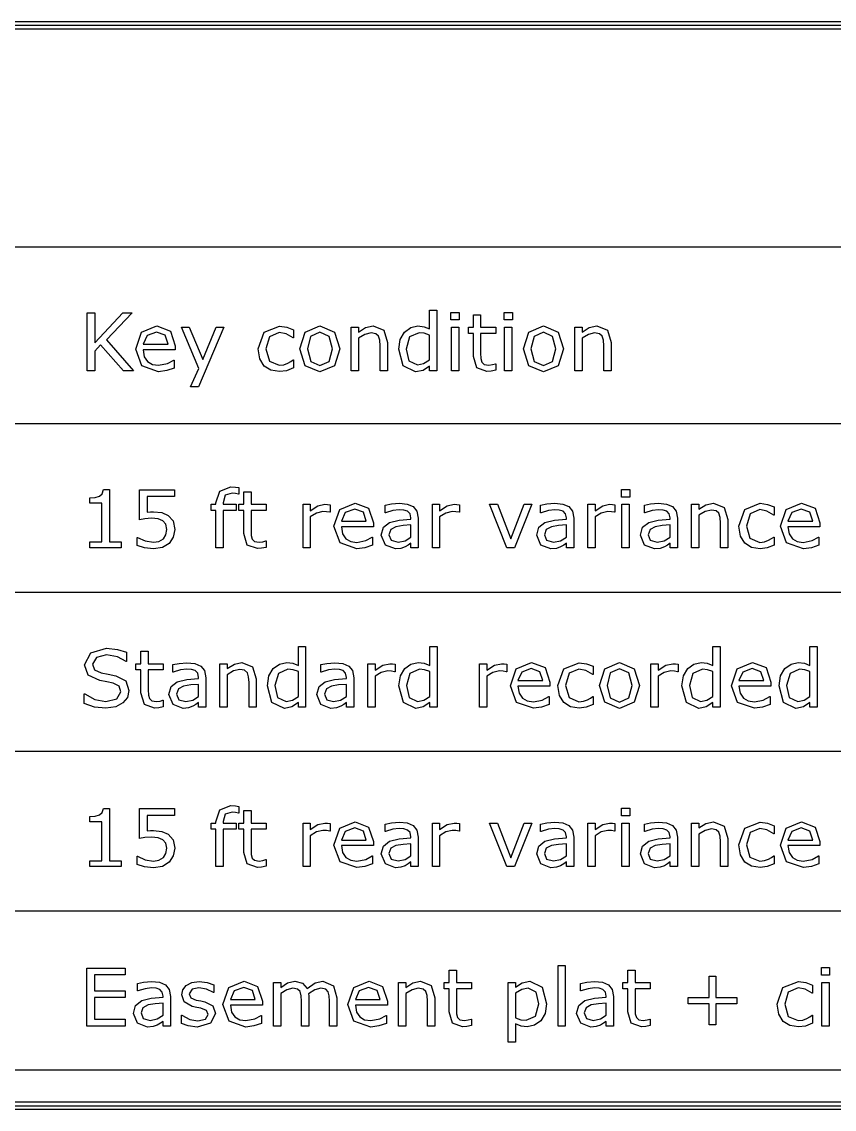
# Model space of a CAD drawing. Extents: x -17 to 192, y 167 to 459.
# Drawn here: x 134.72 to 159, y 201.51 to 234 of the extents above; entities that cross this region are included whole.
import ezdxf

# ---------------------------------------------------------------- set-up
doc = ezdxf.new("R2010")
doc.units = 0

msp = doc.modelspace()

# ---------------------------------------------------------------- linework, layer by layer
at = {"layer": 'Layer 1', "color": 7}
for points in [[(4.762494, 233.997888), (4.762494, 233.786016), (175.153946, 233.786016), (175.153946, 233.997888), (4.762494, 233.997888)], [(4.762494, 233.891952), (175.153946, 233.891952)], [(4.762494, 227.277377), (175.153946, 227.277377), (175.153946, 221.985717), (4.762494, 221.985717), (4.762494, 227.277377)], [(138.056547, 223.573215), (137.757729, 223.573215), (137.072888, 224.344096), (136.900806, 224.160388), (136.900806, 223.573215), (136.670587, 223.573215), (136.670587, 225.304503), (136.900806, 225.304503), (136.900806, 224.401071), (137.741452, 225.304503), (138.020502, 225.304503), (137.247296, 224.490601), (138.056547, 223.573215)], [(147.126912, 223.573215), (146.908322, 223.573215), (146.908322, 223.709253), (146.711824, 223.582518), (146.489743, 223.537171), (146.119999, 223.71623), (145.983961, 224.212709), (146.03047, 224.506878), (146.158369, 224.726633), (146.342077, 224.861507), (146.56067, 224.908015), (146.742052, 224.885922), (146.908322, 224.819647), (146.908322, 225.382402), (147.126912, 225.382402), (147.126912, 223.573215)], [(147.791987, 225.0894), (147.54549, 225.0894), (147.54549, 225.316129), (147.791987, 225.316129), (147.791987, 225.0894)], [(148.884942, 223.58483), (148.750068, 223.558086), (148.621007, 223.547635), (148.3187, 223.654606), (148.215216, 223.997606), (148.215216, 224.688263), (148.067552, 224.688263), (148.067552, 224.871971), (148.215216, 224.871971), (148.215216, 225.245205), (148.433809, 225.245205), (148.433809, 224.871971), (148.884942, 224.871971), (148.884942, 224.688263), (148.433809, 224.688263), (148.433809, 224.096438), (148.438466, 223.935982), (148.471023, 223.829014), (148.540786, 223.760413), (148.677988, 223.739484), (148.789607, 223.754592), (148.873324, 223.781333), (148.884939, 223.781333), (148.884942, 223.58483)], [(149.38375, 225.089387), (149.137254, 225.089387), (149.137254, 225.316116), (149.38375, 225.316116), (149.38375, 225.089387)], [(139.302981, 224.19992), (138.346064, 224.19992), (138.382108, 223.990632), (138.48094, 223.845291), (138.623955, 223.761574), (138.807663, 223.733671), (139.073926, 223.785993), (139.265776, 223.890638), (139.277391, 223.890638), (139.277391, 223.65228), (139.051823, 223.574377), (138.809978, 223.542984), (138.305358, 223.717392), (138.123976, 224.215035), (138.297219, 224.720817), (138.755331, 224.908015), (139.159956, 224.754536), (139.302971, 224.318516), (139.302981, 224.19992)], [(140.757542, 224.871971), (139.999451, 223.094174), (139.765745, 223.094174), (140.00759, 223.636001), (139.490179, 224.871971), (139.727375, 224.871971), (140.126186, 223.909241), (140.528487, 224.871971), (140.757542, 224.871971)], [(142.841133, 223.654606), (142.633007, 223.573215), (142.424881, 223.544148), (142.166756, 223.584843), (141.965607, 223.710415), (141.83422, 223.922031), (141.787712, 224.220848), (141.96212, 224.720817), (142.424881, 224.902202), (142.643471, 224.870809), (142.841133, 224.79407), (142.841133, 224.551061), (142.829518, 224.551061), (142.622553, 224.670822), (142.415589, 224.712679), (142.121423, 224.587105), (142.014452, 224.220848), (142.119097, 223.859242), (142.415589, 223.733671), (142.550465, 223.751107), (142.673713, 223.796454), (142.763243, 223.847614), (142.829518, 223.895287), (142.841133, 223.895287), (142.841133, 223.654606)], [(144.228257, 224.222012), (144.065475, 223.720881), (143.629456, 223.537171), (143.19111, 223.720881), (143.029493, 224.222012), (143.19111, 224.723143), (143.629456, 224.908015), (144.065475, 224.723143), (144.228257, 224.222012), (144.228257, 224.222012)], [(145.652587, 223.573215), (145.433996, 223.573215), (145.433996, 224.312703), (145.423519, 224.480134), (145.385152, 224.603382), (145.301435, 224.675473), (145.159584, 224.699894), (144.972386, 224.655711), (144.785189, 224.542928), (144.785189, 223.573215), (144.566598, 223.573215), (144.566598, 224.871971), (144.785189, 224.871971), (144.785189, 224.727794), (144.996802, 224.860345), (145.221208, 224.908015), (145.542118, 224.78128), (145.652576, 224.416187), (145.652587, 223.573215)], [(147.778035, 223.573215), (147.559445, 223.573215), (147.559445, 224.871971), (147.778035, 224.871971), (147.778035, 223.573215)], [(149.369796, 223.573215), (149.151205, 223.573215), (149.151205, 224.871971), (149.369796, 224.871971), (149.369796, 223.573215)], [(150.909235, 224.222012), (150.746455, 223.720881), (150.310436, 223.537171), (149.87209, 223.720881), (149.710473, 224.222012), (149.87209, 224.723143), (150.310436, 224.908015), (150.746455, 224.723143), (150.909235, 224.222012), (150.909235, 224.222012)], [(152.333564, 223.573215), (152.114974, 223.573215), (152.114974, 224.312703), (152.104523, 224.480134), (152.066153, 224.603382), (151.982439, 224.675473), (151.840585, 224.699894), (151.653388, 224.655711), (151.46619, 224.542928), (151.46619, 223.573215), (151.247599, 223.573215), (151.247599, 224.871971), (151.46619, 224.871971), (151.46619, 224.727794), (151.677806, 224.860345), (151.902209, 224.908015), (152.223119, 224.78128), (152.333578, 224.416187), (152.333564, 223.573215)], [(139.090204, 224.36735), (139.003, 224.633613), (138.743714, 224.727794), (138.463499, 224.624313), (138.346064, 224.36735), (139.090204, 224.36735)], [(144.00269, 224.222012), (143.903857, 224.596408), (143.629456, 224.719656), (143.352728, 224.596408), (143.25506, 224.222012), (143.353893, 223.851104), (143.629456, 223.72553), (143.902696, 223.849942), (144.00269, 224.222012), (144.00269, 224.222012)], [(146.908322, 223.892964), (146.908322, 224.638265), (146.750191, 224.692912), (146.597876, 224.708019), (146.311848, 224.58012), (146.209529, 224.217353), (146.288594, 223.86505), (146.542065, 223.745289), (146.730427, 223.785985), (146.908322, 223.892956), (146.908322, 223.892964)], [(150.683667, 224.222012), (150.584837, 224.596408), (150.310436, 224.719656), (150.033708, 224.596408), (149.93604, 224.222012), (150.034873, 223.851104), (150.310436, 223.72553), (150.583673, 223.849942), (150.683667, 224.222012), (150.683667, 224.222012)], [(137.692618, 218.281555), (136.755465, 218.281555), (136.755465, 218.458289), (137.115909, 218.458289), (137.115909, 219.618681), (136.755465, 219.618681), (136.755465, 219.776811), (136.912434, 219.788427), (137.039169, 219.824471), (137.122886, 219.897723), (137.15893, 220.018646), (137.339151, 220.018646), (137.339151, 218.458278), (137.692618, 218.458278), (137.692618, 218.281555)], [(139.291355, 218.83152), (139.24717, 218.600139), (139.126248, 218.414106), (138.92626, 218.288532), (138.658835, 218.245511), (138.385598, 218.275742), (138.163518, 218.346666), (138.163518, 218.592001), (138.179789, 218.592001), (138.403031, 218.48852), (138.654179, 218.44666), (138.813471, 218.469917), (138.951835, 218.551308), (139.028574, 218.671069), (139.055318, 218.832687), (139.023923, 218.98384), (138.939045, 219.08267), (138.791381, 219.144294), (138.59837, 219.162894), (138.400708, 219.148951), (138.237926, 219.121045), (138.237926, 220.012851), (139.279722, 220.012851), (139.279722, 219.809374), (138.462332, 219.809374), (138.462332, 219.348938), (138.564649, 219.355923), (138.655343, 219.358305), (138.901839, 219.333884), (139.096014, 219.250167), (139.24019, 219.085062), (139.29135, 218.831589), (139.291355, 218.83152)], [(141.211003, 219.879131), (141.199388, 219.879131), (141.10521, 219.900059), (141.00289, 219.911675), (140.798251, 219.848889), (140.735463, 219.624483), (140.735463, 219.5803), (141.129625, 219.5803), (141.129625, 219.396592), (140.74244, 219.396592), (140.74244, 218.281555), (140.523849, 218.281555), (140.523849, 219.396603), (140.376183, 219.396603), (140.376183, 219.580311), (140.523849, 219.580311), (140.523849, 219.623332), (140.638959, 219.977961), (140.971495, 220.102373), (141.102884, 220.095388), (141.211016, 220.079116), (141.211003, 219.879131)], [(152.887019, 219.79774), (152.640523, 219.79774), (152.640523, 220.024469), (152.887019, 220.024469), (152.887019, 219.79774)], [(142.023744, 218.293183), (141.888867, 218.266439), (141.759806, 218.255988), (141.457499, 218.362959), (141.354018, 218.705959), (141.354018, 219.396616), (141.206352, 219.396616), (141.206352, 219.580324), (141.354018, 219.580324), (141.354018, 219.953558), (141.572609, 219.953558), (141.572609, 219.580324), (142.023744, 219.580324), (142.023744, 219.396616), (141.572609, 219.396616), (141.572609, 218.804792), (141.577265, 218.644335), (141.60982, 218.537367), (141.679582, 218.468766), (141.816784, 218.447837), (141.928404, 218.462945), (142.012121, 218.489687), (142.023736, 218.489687), (142.023744, 218.293183)], [(143.93525, 219.341953), (143.923635, 219.341953), (143.828292, 219.358225), (143.72016, 219.364046), (143.524824, 219.318699), (143.343439, 219.20359), (143.343439, 218.281555), (143.124848, 218.281555), (143.124848, 219.580311), (143.343439, 219.580311), (143.343439, 219.388462), (143.572494, 219.536128), (143.775969, 219.580311), (143.858524, 219.576818), (143.935261, 219.566367), (143.93525, 219.341953)], [(145.228193, 218.90826), (144.271276, 218.90826), (144.30732, 218.698972), (144.406152, 218.553631), (144.549167, 218.469914), (144.732875, 218.442011), (144.999138, 218.494333), (145.190988, 218.598978), (145.202603, 218.598978), (145.202603, 218.36062), (144.977035, 218.282717), (144.73519, 218.251324), (144.230572, 218.425732), (144.049188, 218.923375), (144.222431, 219.429157), (144.680543, 219.616355), (145.08517, 219.462876), (145.228183, 219.026856), (145.228193, 218.90826)], [(145.015416, 219.07569), (144.928212, 219.341953), (144.668926, 219.436134), (144.388711, 219.332653), (144.271276, 219.07569), (145.015416, 219.07569)], [(146.568809, 218.281555), (146.35138, 218.281555), (146.35138, 218.419919), (146.272314, 218.364108), (146.176972, 218.308296), (146.051398, 218.264114), (145.885129, 218.245514), (145.587473, 218.361785), (145.465389, 218.658279), (145.528175, 218.896636), (145.70956, 219.040813), (145.994426, 219.11174), (146.35138, 219.139643), (146.35138, 219.173364), (146.324638, 219.296612), (146.250224, 219.373349), (146.138602, 219.409396), (146.002564, 219.418709), (145.810715, 219.395452), (145.592124, 219.330341), (145.580509, 219.330341), (145.580509, 219.552419), (145.765381, 219.590788), (146.003739, 219.611717), (146.242094, 219.58846), (146.418827, 219.51172), (146.53045, 219.373357), (146.568819, 219.162905), (146.568809, 218.281555)], [(147.800128, 219.341953), (147.788513, 219.341953), (147.69317, 219.358225), (147.585038, 219.364046), (147.389701, 219.318699), (147.208316, 219.20359), (147.208316, 218.281555), (146.989726, 218.281555), (146.989726, 219.580311), (147.208316, 219.580311), (147.208316, 219.388462), (147.437371, 219.536128), (147.640849, 219.580311), (147.723401, 219.576818), (147.800141, 219.566367), (147.800128, 219.341953)], [(149.966271, 219.580311), (149.440722, 218.281555), (149.220968, 218.281555), (148.698908, 219.580311), (148.936102, 219.580311), (149.338403, 218.546654), (149.737217, 219.580311), (149.966271, 219.580311)], [(151.215029, 218.281555), (150.997603, 218.281555), (150.997603, 218.419919), (150.918537, 218.364108), (150.823195, 218.308296), (150.697621, 218.264114), (150.531352, 218.245514), (150.233696, 218.361785), (150.11161, 218.658279), (150.174398, 218.896636), (150.355783, 219.040813), (150.640649, 219.11174), (150.997603, 219.139643), (150.997603, 219.173364), (150.970859, 219.296612), (150.896445, 219.373349), (150.784825, 219.409396), (150.648787, 219.418709), (150.456938, 219.395452), (150.238347, 219.330341), (150.226732, 219.330341), (150.226732, 219.552419), (150.411604, 219.590788), (150.649962, 219.611717), (150.888319, 219.58846), (151.065053, 219.51172), (151.176675, 219.373357), (151.215042, 219.162905), (151.215029, 218.281555)], [(152.446348, 219.341953), (152.434733, 219.341953), (152.33939, 219.358225), (152.231258, 219.364046), (152.035919, 219.318699), (151.854537, 219.20359), (151.854537, 218.281555), (151.635946, 218.281555), (151.635946, 219.580311), (151.854537, 219.580311), (151.854537, 219.388462), (152.083592, 219.536128), (152.287067, 219.580311), (152.369619, 219.576818), (152.446359, 219.566367), (152.446348, 219.341953)], [(152.873068, 218.281555), (152.654474, 218.281555), (152.654474, 219.580311), (152.873068, 219.580311), (152.873068, 218.281555)], [(154.314839, 218.281555), (154.09741, 218.281555), (154.09741, 218.419919), (154.018344, 218.364108), (153.923002, 218.308296), (153.797428, 218.264114), (153.631159, 218.245514), (153.333503, 218.361785), (153.211416, 218.658279), (153.274205, 218.896636), (153.455589, 219.040813), (153.740455, 219.11174), (154.09741, 219.139643), (154.09741, 219.173364), (154.070666, 219.296612), (153.996252, 219.373349), (153.884632, 219.409396), (153.748594, 219.418709), (153.556745, 219.395452), (153.338154, 219.330341), (153.326539, 219.330341), (153.326539, 219.552419), (153.511411, 219.590788), (153.749769, 219.611717), (153.988126, 219.58846), (154.16486, 219.51172), (154.276482, 219.373357), (154.314852, 219.162905), (154.314839, 218.281555)], [(155.821721, 218.281555), (155.60313, 218.281555), (155.60313, 219.021043), (155.592653, 219.188474), (155.554286, 219.311722), (155.470569, 219.383813), (155.328718, 219.408234), (155.14152, 219.364051), (154.954322, 219.251268), (154.954322, 218.281555), (154.735732, 218.281555), (154.735732, 219.580311), (154.954322, 219.580311), (154.954322, 219.436134), (155.165936, 219.568685), (155.390342, 219.616355), (155.711252, 219.48962), (155.82171, 219.124527), (155.821721, 218.281555)], [(157.203029, 218.362946), (156.994903, 218.281555), (156.786777, 218.252488), (156.528652, 218.293183), (156.327503, 218.418755), (156.196116, 218.630371), (156.149608, 218.929188), (156.324016, 219.429157), (156.786777, 219.610542), (157.005367, 219.579149), (157.203029, 219.50241), (157.203029, 219.259401), (157.191414, 219.259401), (156.984449, 219.379162), (156.777485, 219.421019), (156.483319, 219.295445), (156.376348, 218.929188), (156.480993, 218.567582), (156.777485, 218.442011), (156.912361, 218.459447), (157.035609, 218.504794), (157.125139, 218.555954), (157.191414, 218.603627), (157.203029, 218.603627), (157.203029, 218.362946)], [(158.570386, 218.90826), (157.613469, 218.90826), (157.649513, 218.698972), (157.748345, 218.553631), (157.891358, 218.469914), (158.075068, 218.442011), (158.341331, 218.494333), (158.533178, 218.598978), (158.544793, 218.598978), (158.544793, 218.36062), (158.319226, 218.282717), (158.077381, 218.251324), (157.57276, 218.425732), (157.391375, 218.923375), (157.564622, 219.429157), (158.022734, 219.616355), (158.427358, 219.462876), (158.570373, 219.026856), (158.570386, 218.90826)], [(158.357609, 219.07569), (158.270405, 219.341953), (158.011119, 219.436134), (157.730904, 219.332653), (157.613469, 219.07569), (158.357609, 219.07569)], [(146.35138, 218.601304), (146.35138, 218.962909), (146.115348, 218.945473), (145.901409, 218.911755), (145.749091, 218.828038), (145.690957, 218.673397), (145.758394, 218.504802), (145.964194, 218.448991), (146.174646, 218.493174), (146.35138, 218.601309), (146.35138, 218.601304)], [(150.997603, 218.601304), (150.997603, 218.962909), (150.761571, 218.945473), (150.547629, 218.911755), (150.395314, 218.828038), (150.337177, 218.673397), (150.404617, 218.504802), (150.610417, 218.448991), (150.820869, 218.493174), (150.997603, 218.601309), (150.997603, 218.601304)], [(154.09741, 218.601304), (154.09741, 218.962909), (153.861378, 218.945473), (153.647436, 218.911755), (153.495121, 218.828038), (153.436984, 218.673397), (153.504424, 218.504802), (153.710224, 218.448991), (153.920676, 218.493174), (154.09741, 218.601309), (154.09741, 218.601304)], [(4.762494, 216.95864), (175.153946, 216.95864), (175.153946, 212.196146), (4.762494, 212.196146), (4.762494, 216.95864)], [(137.922834, 214.013217), (137.875164, 213.81323), (137.743778, 213.645796), (137.526349, 213.529525), (137.228693, 213.487668), (136.891503, 213.522548), (136.588034, 213.626032), (136.588034, 213.914385), (136.604306, 213.914385), (136.907775, 213.74579), (137.231011, 213.686492), (137.563546, 213.766721), (137.683307, 213.98066), (137.626335, 214.150417), (137.455414, 214.235295), (137.265891, 214.273665), (137.05079, 214.312035), (136.708949, 214.478304), (136.598491, 214.786424), (136.782201, 215.142217), (137.248452, 215.281742), (137.583313, 215.246859), (137.853064, 215.16082), (137.853064, 214.888744), (137.836792, 214.888744), (137.576342, 215.027107), (137.247293, 215.082916), (136.949637, 215.006179), (136.838018, 214.808517), (136.893826, 214.638758), (137.090327, 214.544579), (137.30194, 214.505045), (137.534485, 214.457376), (137.825163, 214.302732), (137.922832, 214.013217), (137.922834, 214.013217)], [(138.949514, 213.530689), (138.81464, 213.503945), (138.685579, 213.493494), (138.383272, 213.600465), (138.279789, 213.943465), (138.279789, 214.634122), (138.132125, 214.634122), (138.132125, 214.81783), (138.279789, 214.81783), (138.279789, 215.191064), (138.498382, 215.191064), (138.498382, 214.81783), (138.949514, 214.81783), (138.949514, 214.634122), (138.498382, 214.634122), (138.498382, 214.042298), (138.503038, 213.881841), (138.535595, 213.774873), (138.605358, 213.706272), (138.74256, 213.685343), (138.85418, 213.700451), (138.937896, 213.727193), (138.949512, 213.727193), (138.949514, 213.530689)], [(143.2039, 213.519061), (142.98531, 213.519061), (142.98531, 213.655099), (142.788812, 213.528364), (142.566732, 213.483017), (142.196987, 213.662076), (142.060949, 214.158555), (142.107458, 214.452724), (142.235357, 214.672479), (142.419068, 214.807353), (142.637658, 214.853861), (142.819041, 214.831768), (142.98531, 214.765493), (142.98531, 215.328248), (143.2039, 215.328248), (143.2039, 213.519061)], [(147.133889, 213.519061), (146.915299, 213.519061), (146.915299, 213.655099), (146.718798, 213.528364), (146.49672, 213.483017), (146.126976, 213.662076), (145.990938, 214.158555), (146.037447, 214.452724), (146.165346, 214.672479), (146.349054, 214.807353), (146.567645, 214.853861), (146.749029, 214.831768), (146.915299, 214.765493), (146.915299, 215.328248), (147.133889, 215.328248), (147.133889, 213.519061)], [(155.591502, 213.519061), (155.372911, 213.519061), (155.372911, 213.655099), (155.176411, 213.528364), (154.954333, 213.483017), (154.584589, 213.662076), (154.448551, 214.158555), (154.495059, 214.452724), (154.622959, 214.672479), (154.806667, 214.807353), (155.025257, 214.853861), (155.206642, 214.831768), (155.372911, 214.765493), (155.372911, 215.328248), (155.591502, 215.328248), (155.591502, 213.519061)], [(158.493647, 213.519061), (158.275056, 213.519061), (158.275056, 213.655099), (158.078556, 213.528364), (157.856478, 213.483017), (157.486734, 213.662076), (157.350696, 214.158555), (157.397204, 214.452724), (157.525104, 214.672479), (157.708811, 214.807353), (157.927402, 214.853861), (158.108787, 214.831768), (158.275056, 214.765493), (158.275056, 215.328248), (158.493647, 215.328248), (158.493647, 213.519061)], [(140.222693, 213.519061), (140.005264, 213.519061), (140.005264, 213.657425), (139.926199, 213.601614), (139.830856, 213.545802), (139.705282, 213.50162), (139.539013, 213.48302), (139.241357, 213.599291), (139.119273, 213.895785), (139.182059, 214.134142), (139.363444, 214.278319), (139.64831, 214.349246), (140.005264, 214.377149), (140.005264, 214.41087), (139.97852, 214.534118), (139.904106, 214.610855), (139.792486, 214.646902), (139.656448, 214.656215), (139.464599, 214.632958), (139.246009, 214.567847), (139.234393, 214.567847), (139.234393, 214.789925), (139.419268, 214.828294), (139.657623, 214.849223), (139.895981, 214.825966), (140.072714, 214.749226), (140.184336, 214.610863), (140.222706, 214.400411), (140.222693, 213.519061)], [(141.729575, 213.519061), (141.510985, 213.519061), (141.510985, 214.258549), (141.500534, 214.42598), (141.462164, 214.549228), (141.378447, 214.621319), (141.236596, 214.64574), (141.049398, 214.601557), (140.862201, 214.488774), (140.862201, 213.519061), (140.64361, 213.519061), (140.64361, 214.817817), (140.862201, 214.817817), (140.862201, 214.67364), (141.073814, 214.806191), (141.29822, 214.853861), (141.61913, 214.727126), (141.729588, 214.362033), (141.729575, 213.519061)], [(144.643346, 213.519061), (144.425919, 213.519061), (144.425919, 213.657425), (144.346854, 213.601614), (144.251511, 213.545802), (144.125938, 213.50162), (143.959669, 213.48302), (143.662013, 213.599291), (143.539926, 213.895785), (143.602714, 214.134142), (143.784099, 214.278319), (144.068965, 214.349246), (144.425919, 214.377149), (144.425919, 214.41087), (144.399175, 214.534118), (144.324761, 214.610855), (144.213142, 214.646902), (144.077104, 214.656215), (143.885255, 214.632958), (143.666664, 214.567847), (143.655049, 214.567847), (143.655049, 214.789925), (143.839921, 214.828294), (144.078278, 214.849223), (144.316636, 214.825966), (144.493369, 214.749226), (144.604989, 214.610863), (144.643359, 214.400411), (144.643346, 213.519061)], [(145.874665, 214.579459), (145.86305, 214.579459), (145.767707, 214.595731), (145.659572, 214.601552), (145.464236, 214.556205), (145.282853, 214.441096), (145.282853, 213.519061), (145.06426, 213.519061), (145.06426, 214.817817), (145.282853, 214.817817), (145.282853, 214.625968), (145.511908, 214.773634), (145.715383, 214.817817), (145.797936, 214.814324), (145.874675, 214.803873), (145.874665, 214.579459)], [(149.211668, 214.579459), (149.200052, 214.579459), (149.10471, 214.595731), (148.996577, 214.601552), (148.801241, 214.556205), (148.619856, 214.441096), (148.619856, 213.519061), (148.401266, 213.519061), (148.401266, 214.817817), (148.619856, 214.817817), (148.619856, 214.625968), (148.848911, 214.773634), (149.052389, 214.817817), (149.134941, 214.814324), (149.211681, 214.803873), (149.211668, 214.579459)], [(150.504611, 214.145766), (149.547693, 214.145766), (149.583737, 213.936478), (149.682567, 213.791137), (149.825582, 213.70742), (150.009293, 213.679517), (150.275553, 213.731839), (150.467402, 213.836484), (150.479017, 213.836484), (150.479017, 213.598126), (150.25345, 213.520223), (150.011602, 213.48883), (149.506984, 213.663238), (149.3256, 214.160881), (149.498846, 214.666663), (149.956955, 214.853861), (150.361582, 214.700382), (150.504597, 214.264362), (150.504611, 214.145766)], [(151.796389, 213.600452), (151.588263, 213.519061), (151.380137, 213.489994), (151.122012, 213.530689), (150.920863, 213.656261), (150.789476, 213.867877), (150.742968, 214.166694), (150.917373, 214.666663), (151.380137, 214.848048), (151.598727, 214.816655), (151.796389, 214.739916), (151.796389, 214.496907), (151.784774, 214.496907), (151.577809, 214.616668), (151.370845, 214.658525), (151.076679, 214.532951), (150.969708, 214.166694), (151.074353, 213.805088), (151.370845, 213.679517), (151.505721, 213.696953), (151.628969, 213.7423), (151.718499, 213.79346), (151.784774, 213.841133), (151.796389, 213.841133), (151.796389, 213.600452)], [(153.183513, 214.167858), (153.020731, 213.666727), (152.584712, 213.483017), (152.146367, 213.666727), (151.984749, 214.167858), (152.146367, 214.668989), (152.584712, 214.853861), (153.020731, 214.668989), (153.183513, 214.167858), (153.183513, 214.167858)], [(154.332277, 214.579459), (154.320662, 214.579459), (154.22532, 214.595731), (154.117185, 214.601552), (153.921848, 214.556205), (153.740466, 214.441096), (153.740466, 213.519061), (153.521873, 213.519061), (153.521873, 214.817817), (153.740466, 214.817817), (153.740466, 214.625968), (153.969521, 214.773634), (154.172996, 214.817817), (154.255548, 214.814324), (154.332288, 214.803873), (154.332277, 214.579459)], [(157.108848, 214.145766), (156.151931, 214.145766), (156.187975, 213.936478), (156.286807, 213.791137), (156.429822, 213.70742), (156.61353, 213.679517), (156.879794, 213.731839), (157.071643, 213.836484), (157.083258, 213.836484), (157.083258, 213.598126), (156.85769, 213.520223), (156.615846, 213.48883), (156.111228, 213.663238), (155.929843, 214.160881), (156.103086, 214.666663), (156.561199, 214.853861), (156.965825, 214.700382), (157.108838, 214.264362), (157.108848, 214.145766)], [(142.98531, 213.83881), (142.98531, 214.584111), (142.827182, 214.638758), (142.674864, 214.653865), (142.388837, 214.525966), (142.286517, 214.163199), (142.365582, 213.810896), (142.619056, 213.691135), (142.807415, 213.731831), (142.98531, 213.838802), (142.98531, 213.83881)], [(146.915299, 213.83881), (146.915299, 214.584111), (146.757168, 214.638758), (146.604853, 214.653865), (146.318823, 214.525966), (146.216503, 214.163199), (146.295569, 213.810896), (146.549042, 213.691135), (146.737401, 213.731831), (146.915299, 213.838802), (146.915299, 213.83881)], [(150.291833, 214.313196), (150.204629, 214.579459), (149.945343, 214.67364), (149.665126, 214.570159), (149.547693, 214.313196), (150.291833, 214.313196)], [(152.957946, 214.167858), (152.859114, 214.542254), (152.584712, 214.665502), (152.307984, 214.542254), (152.210316, 214.167858), (152.309149, 213.79695), (152.584712, 213.671376), (152.857952, 213.795788), (152.957946, 214.167858), (152.957946, 214.167858)], [(155.372911, 213.83881), (155.372911, 214.584111), (155.214781, 214.638758), (155.062465, 214.653865), (154.776435, 214.525966), (154.674118, 214.163199), (154.753181, 213.810896), (155.006654, 213.691135), (155.195016, 213.731831), (155.372911, 213.838802), (155.372911, 213.83881)], [(156.896071, 214.313196), (156.808867, 214.579459), (156.549581, 214.67364), (156.269366, 214.570159), (156.151931, 214.313196), (156.896071, 214.313196)], [(158.275056, 213.83881), (158.275056, 214.584111), (158.116925, 214.638758), (157.96461, 214.653865), (157.67858, 214.525966), (157.576263, 214.163199), (157.655326, 213.810896), (157.908799, 213.691135), (158.097161, 213.731831), (158.275056, 213.838802), (158.275056, 213.83881)], [(140.005264, 213.83881), (140.005264, 214.200415), (139.769232, 214.182979), (139.555293, 214.149261), (139.402975, 214.065544), (139.344841, 213.910903), (139.412278, 213.742308), (139.618078, 213.686497), (139.82853, 213.73068), (140.005264, 213.838815), (140.005264, 213.83881)], [(144.425919, 213.83881), (144.425919, 214.200415), (144.189887, 214.182979), (143.975946, 214.149261), (143.823631, 214.065544), (143.765494, 213.910903), (143.832933, 213.742308), (144.038734, 213.686497), (144.249186, 213.73068), (144.425919, 213.838815), (144.425919, 213.83881)], [(141.211003, 210.354143), (141.199388, 210.354143), (141.10521, 210.375071), (141.00289, 210.386687), (140.798251, 210.323901), (140.735463, 210.099495), (140.735463, 210.055312), (141.129625, 210.055312), (141.129625, 209.871604), (140.74244, 209.871604), (140.74244, 208.756567), (140.523849, 208.756567), (140.523849, 209.871615), (140.376183, 209.871615), (140.376183, 210.055323), (140.523849, 210.055323), (140.523849, 210.098344), (140.638959, 210.452973), (140.971495, 210.577385), (141.102884, 210.5704), (141.211016, 210.554128), (141.211003, 210.354143)], [(137.692618, 208.756567), (136.755465, 208.756567), (136.755465, 208.933301), (137.115909, 208.933301), (137.115909, 210.093693), (136.755465, 210.093693), (136.755465, 210.251823), (136.912434, 210.263439), (137.039169, 210.299483), (137.122886, 210.372735), (137.15893, 210.493658), (137.339151, 210.493658), (137.339151, 208.93329), (137.692618, 208.93329), (137.692618, 208.756567)], [(139.291355, 209.306532), (139.24717, 209.075151), (139.126248, 208.889118), (138.92626, 208.763544), (138.658835, 208.720523), (138.385598, 208.750754), (138.163518, 208.821678), (138.163518, 209.067013), (138.179789, 209.067013), (138.403031, 208.963532), (138.654179, 208.921672), (138.813471, 208.944929), (138.951835, 209.02632), (139.028574, 209.146081), (139.055318, 209.307699), (139.023923, 209.458852), (138.939045, 209.557682), (138.791381, 209.619306), (138.59837, 209.637906), (138.400708, 209.623963), (138.237926, 209.596057), (138.237926, 210.487863), (139.279722, 210.487863), (139.279722, 210.284386), (138.462332, 210.284386), (138.462332, 209.82395), (138.564649, 209.830935), (138.655343, 209.833317), (138.901839, 209.808896), (139.096014, 209.725179), (139.24019, 209.560074), (139.29135, 209.306601), (139.291355, 209.306532)], [(142.023744, 208.768195), (141.888867, 208.741451), (141.759806, 208.731), (141.457499, 208.837971), (141.354018, 209.180971), (141.354018, 209.871628), (141.206352, 209.871628), (141.206352, 210.055336), (141.354018, 210.055336), (141.354018, 210.42857), (141.572609, 210.42857), (141.572609, 210.055336), (142.023744, 210.055336), (142.023744, 209.871628), (141.572609, 209.871628), (141.572609, 209.279804), (141.577265, 209.119347), (141.60982, 209.012379), (141.679582, 208.943778), (141.816784, 208.922849), (141.928404, 208.937957), (142.012121, 208.964699), (142.023736, 208.964699), (142.023744, 208.768195)], [(152.887019, 210.272752), (152.640523, 210.272752), (152.640523, 210.499481), (152.887019, 210.499481), (152.887019, 210.272752)], [(143.93525, 209.816965), (143.923635, 209.816965), (143.828292, 209.833237), (143.72016, 209.839058), (143.524824, 209.793711), (143.343439, 209.678602), (143.343439, 208.756567), (143.124848, 208.756567), (143.124848, 210.055323), (143.343439, 210.055323), (143.343439, 209.863474), (143.572494, 210.01114), (143.775969, 210.055323), (143.858524, 210.05183), (143.935261, 210.041379), (143.93525, 209.816965)], [(145.228193, 209.383272), (144.271276, 209.383272), (144.30732, 209.173984), (144.406152, 209.028643), (144.549167, 208.944926), (144.732875, 208.917023), (144.999138, 208.969345), (145.190988, 209.07399), (145.202603, 209.07399), (145.202603, 208.835632), (144.977035, 208.757729), (144.73519, 208.726336), (144.230572, 208.900744), (144.049188, 209.398387), (144.222431, 209.904169), (144.680543, 210.091367), (145.08517, 209.937888), (145.228183, 209.501868), (145.228193, 209.383272)], [(145.015416, 209.550702), (144.928212, 209.816965), (144.668926, 209.911146), (144.388711, 209.807665), (144.271276, 209.550702), (145.015416, 209.550702)], [(146.568809, 208.756567), (146.35138, 208.756567), (146.35138, 208.894931), (146.272314, 208.83912), (146.176972, 208.783308), (146.051398, 208.739126), (145.885129, 208.720526), (145.587473, 208.836797), (145.465389, 209.133291), (145.528175, 209.371648), (145.70956, 209.515825), (145.994426, 209.586752), (146.35138, 209.614655), (146.35138, 209.648376), (146.324638, 209.771624), (146.250224, 209.848361), (146.138602, 209.884408), (146.002564, 209.893721), (145.810715, 209.870464), (145.592124, 209.805353), (145.580509, 209.805353), (145.580509, 210.027431), (145.765381, 210.0658), (146.003739, 210.086729), (146.242094, 210.063472), (146.418827, 209.986732), (146.53045, 209.848369), (146.568819, 209.637917), (146.568809, 208.756567)], [(147.800128, 209.816965), (147.788513, 209.816965), (147.69317, 209.833237), (147.585038, 209.839058), (147.389701, 209.793711), (147.208316, 209.678602), (147.208316, 208.756567), (146.989726, 208.756567), (146.989726, 210.055323), (147.208316, 210.055323), (147.208316, 209.863474), (147.437371, 210.01114), (147.640849, 210.055323), (147.723401, 210.05183), (147.800141, 210.041379), (147.800128, 209.816965)], [(149.966271, 210.055323), (149.440722, 208.756567), (149.220968, 208.756567), (148.698908, 210.055323), (148.936102, 210.055323), (149.338403, 209.021666), (149.737217, 210.055323), (149.966271, 210.055323)], [(151.215029, 208.756567), (150.997603, 208.756567), (150.997603, 208.894931), (150.918537, 208.83912), (150.823195, 208.783308), (150.697621, 208.739126), (150.531352, 208.720526), (150.233696, 208.836797), (150.11161, 209.133291), (150.174398, 209.371648), (150.355783, 209.515825), (150.640649, 209.586752), (150.997603, 209.614655), (150.997603, 209.648376), (150.970859, 209.771624), (150.896445, 209.848361), (150.784825, 209.884408), (150.648787, 209.893721), (150.456938, 209.870464), (150.238347, 209.805353), (150.226732, 209.805353), (150.226732, 210.027431), (150.411604, 210.0658), (150.649962, 210.086729), (150.888319, 210.063472), (151.065053, 209.986732), (151.176675, 209.848369), (151.215042, 209.637917), (151.215029, 208.756567)], [(152.446348, 209.816965), (152.434733, 209.816965), (152.33939, 209.833237), (152.231258, 209.839058), (152.035919, 209.793711), (151.854537, 209.678602), (151.854537, 208.756567), (151.635946, 208.756567), (151.635946, 210.055323), (151.854537, 210.055323), (151.854537, 209.863474), (152.083592, 210.01114), (152.287067, 210.055323), (152.369619, 210.05183), (152.446359, 210.041379), (152.446348, 209.816965)], [(152.873068, 208.756567), (152.654474, 208.756567), (152.654474, 210.055323), (152.873068, 210.055323), (152.873068, 208.756567)], [(154.314839, 208.756567), (154.09741, 208.756567), (154.09741, 208.894931), (154.018344, 208.83912), (153.923002, 208.783308), (153.797428, 208.739126), (153.631159, 208.720526), (153.333503, 208.836797), (153.211416, 209.133291), (153.274205, 209.371648), (153.455589, 209.515825), (153.740455, 209.586752), (154.09741, 209.614655), (154.09741, 209.648376), (154.070666, 209.771624), (153.996252, 209.848361), (153.884632, 209.884408), (153.748594, 209.893721), (153.556745, 209.870464), (153.338154, 209.805353), (153.326539, 209.805353), (153.326539, 210.027431), (153.511411, 210.0658), (153.749769, 210.086729), (153.988126, 210.063472), (154.16486, 209.986732), (154.276482, 209.848369), (154.314852, 209.637917), (154.314839, 208.756567)], [(155.821721, 208.756567), (155.60313, 208.756567), (155.60313, 209.496055), (155.592653, 209.663486), (155.554286, 209.786734), (155.470569, 209.858825), (155.328718, 209.883246), (155.14152, 209.839063), (154.954322, 209.72628), (154.954322, 208.756567), (154.735732, 208.756567), (154.735732, 210.055323), (154.954322, 210.055323), (154.954322, 209.911146), (155.165936, 210.043697), (155.390342, 210.091367), (155.711252, 209.964632), (155.82171, 209.599539), (155.821721, 208.756567)], [(157.203029, 208.837958), (156.994903, 208.756567), (156.786777, 208.7275), (156.528652, 208.768195), (156.327503, 208.893767), (156.196116, 209.105383), (156.149608, 209.4042), (156.324016, 209.904169), (156.786777, 210.085554), (157.005367, 210.054161), (157.203029, 209.977422), (157.203029, 209.734413), (157.191414, 209.734413), (156.984449, 209.854174), (156.777485, 209.896031), (156.483319, 209.770457), (156.376348, 209.4042), (156.480993, 209.042594), (156.777485, 208.917023), (156.912361, 208.934459), (157.035609, 208.979806), (157.125139, 209.030966), (157.191414, 209.078639), (157.203029, 209.078639), (157.203029, 208.837958)], [(158.570386, 209.383272), (157.613469, 209.383272), (157.649513, 209.173984), (157.748345, 209.028643), (157.891358, 208.944926), (158.075068, 208.917023), (158.341331, 208.969345), (158.533178, 209.07399), (158.544793, 209.07399), (158.544793, 208.835632), (158.319226, 208.757729), (158.077381, 208.726336), (157.57276, 208.900744), (157.391375, 209.398387), (157.564622, 209.904169), (158.022734, 210.091367), (158.427358, 209.937888), (158.570373, 209.501868), (158.570386, 209.383272)], [(158.357609, 209.550702), (158.270405, 209.816965), (158.011119, 209.911146), (157.730904, 209.807665), (157.613469, 209.550702), (158.357609, 209.550702)], [(146.35138, 209.076316), (146.35138, 209.437921), (146.115348, 209.420485), (145.901409, 209.386767), (145.749091, 209.30305), (145.690957, 209.148409), (145.758394, 208.979814), (145.964194, 208.924003), (146.174646, 208.968186), (146.35138, 209.076321), (146.35138, 209.076316)], [(150.997603, 209.076316), (150.997603, 209.437921), (150.761571, 209.420485), (150.547629, 209.386767), (150.395314, 209.30305), (150.337177, 209.148409), (150.404617, 208.979814), (150.610417, 208.924003), (150.820869, 208.968186), (150.997603, 209.076321), (150.997603, 209.076316)], [(154.09741, 209.076316), (154.09741, 209.437921), (153.861378, 209.420485), (153.647436, 209.386767), (153.495121, 209.30305), (153.436984, 209.148409), (153.504424, 208.979814), (153.710224, 208.924003), (153.920676, 208.968186), (154.09741, 209.076321), (154.09741, 209.076316)], [(4.762494, 207.433652), (175.153946, 207.433652), (175.153946, 202.671158), (4.762494, 202.671158), (4.762494, 207.433652)], [(137.805402, 203.994073), (136.664774, 203.994073), (136.664774, 205.725361), (137.805402, 205.725361), (137.805402, 205.520722), (136.894993, 205.520722), (136.894993, 205.046333), (137.805402, 205.046333), (137.805402, 204.841694), (136.894993, 204.841694), (136.894993, 204.198712), (137.805402, 204.198712), (137.805402, 203.994073)], [(150.963884, 203.994052), (150.745291, 203.994052), (150.745291, 205.803241), (150.963884, 205.803241), (150.963884, 203.994052)], [(158.863391, 205.510237), (158.616895, 205.510237), (158.616895, 205.736966), (158.863391, 205.736966), (158.863391, 205.510237)], [(148.158244, 204.005688), (148.02337, 203.978944), (147.894306, 203.968493), (147.592002, 204.075464), (147.488518, 204.418464), (147.488518, 205.109121), (147.340854, 205.109121), (147.340854, 205.292829), (147.488518, 205.292829), (147.488518, 205.666063), (147.707108, 205.666063), (147.707108, 205.292829), (148.158244, 205.292829), (148.158244, 205.109121), (147.707108, 205.109121), (147.707108, 204.517296), (147.711765, 204.35684), (147.744322, 204.249872), (147.814085, 204.181271), (147.951287, 204.160342), (148.062906, 204.17545), (148.146623, 204.202191), (148.158238, 204.202191), (148.158244, 204.005688)], [(153.500934, 204.00568), (153.36606, 203.978936), (153.236996, 203.968485), (152.934692, 204.075456), (152.831208, 204.418456), (152.831208, 205.109113), (152.683544, 205.109113), (152.683544, 205.292821), (152.831208, 205.292821), (152.831208, 205.666055), (153.049801, 205.666055), (153.049801, 205.292821), (153.500934, 205.292821), (153.500934, 205.109113), (153.049801, 205.109113), (153.049801, 204.517289), (153.054458, 204.356832), (153.087015, 204.249864), (153.156777, 204.181263), (153.293979, 204.160334), (153.405599, 204.175442), (153.489316, 204.202183), (153.500931, 204.202183), (153.500934, 204.00568)], [(156.091471, 204.659126), (155.45779, 204.659126), (155.45779, 204.025445), (155.264779, 204.025445), (155.264779, 204.659126), (154.631097, 204.659126), (154.631097, 204.845162), (155.264779, 204.845162), (155.264779, 205.478844), (155.45779, 205.478844), (155.45779, 204.845162), (156.091471, 204.845162), (156.091471, 204.659126)], [(139.162292, 203.994073), (138.944866, 203.994073), (138.944866, 204.132437), (138.8658, 204.076626), (138.770458, 204.020814), (138.644884, 203.976632), (138.478615, 203.958032), (138.180959, 204.074303), (138.058872, 204.370797), (138.12166, 204.609154), (138.303045, 204.753331), (138.587911, 204.824258), (138.944866, 204.852161), (138.944866, 204.885882), (138.918121, 205.00913), (138.843707, 205.085867), (138.732088, 205.121914), (138.59605, 205.131227), (138.404201, 205.10797), (138.18561, 205.042859), (138.173995, 205.042859), (138.173995, 205.264937), (138.358867, 205.303306), (138.597225, 205.324235), (138.835582, 205.300978), (139.012316, 205.224238), (139.123935, 205.085875), (139.162305, 204.875423), (139.162292, 203.994073)], [(140.511046, 204.368469), (140.36338, 204.076626), (139.962243, 203.96268), (139.697144, 203.996399), (139.495992, 204.071974), (139.495992, 204.317309), (139.507607, 204.317309), (139.737826, 204.192897), (139.980832, 204.147552), (140.2064, 204.194061), (140.287791, 204.340563), (140.243608, 204.456834), (140.073852, 204.524274), (139.951765, 204.548695), (139.815727, 204.578926), (139.572718, 204.711477), (139.501794, 204.927741), (139.534349, 205.078895), (139.635507, 205.20563), (139.800612, 205.291673), (140.026179, 205.324227), (140.26105, 205.29516), (140.459873, 205.226559), (140.459873, 204.992853), (140.448258, 204.992853), (140.24478, 205.096336), (140.009913, 205.139355), (139.807599, 205.092847), (139.725047, 204.956809), (139.775042, 204.835886), (139.933173, 204.769611), (140.068047, 204.741705), (140.193621, 204.71612), (140.428491, 204.596362), (140.511043, 204.368469), (140.511046, 204.368469)], [(141.91096, 204.620778), (140.954043, 204.620778), (140.990087, 204.41149), (141.088916, 204.266149), (141.231932, 204.182432), (141.415642, 204.154529), (141.681903, 204.206851), (141.873752, 204.311496), (141.885393, 204.311496), (141.885393, 204.073138), (141.659826, 203.995235), (141.417978, 203.963842), (140.91336, 204.13825), (140.731976, 204.635893), (140.905222, 205.141675), (141.363331, 205.328873), (141.767958, 205.175394), (141.910973, 204.739374), (141.91096, 204.620778)], [(141.698182, 204.788208), (141.610978, 205.054471), (141.351692, 205.148652), (141.071475, 205.045171), (140.954043, 204.788208), (141.698182, 204.788208)], [(144.137564, 203.994073), (143.918973, 203.994073), (143.918973, 204.733561), (143.910824, 204.895179), (143.879431, 205.019591), (143.802691, 205.095167), (143.658515, 205.120752), (143.474804, 205.074244), (143.291094, 204.957973), (143.296915, 204.895184), (143.299296, 204.825422), (143.299296, 203.994073), (143.080703, 203.994073), (143.080703, 204.733561), (143.072553, 204.896343), (143.041161, 205.020753), (142.964421, 205.095167), (142.820244, 205.120752), (142.640024, 205.076569), (142.460965, 204.963786), (142.460965, 203.994073), (142.242374, 203.994073), (142.242374, 205.292829), (142.460965, 205.292829), (142.460965, 205.148652), (142.664439, 205.281203), (142.881868, 205.328873), (143.106272, 205.273062), (143.244636, 205.118421), (143.486483, 205.278877), (143.720189, 205.328873), (144.035284, 205.198648), (144.137603, 204.837045), (144.137564, 203.994073)], [(145.64561, 204.620778), (144.688693, 204.620778), (144.724737, 204.41149), (144.823569, 204.266149), (144.966581, 204.182432), (145.150292, 204.154529), (145.416555, 204.206851), (145.608404, 204.311496), (145.620019, 204.311496), (145.620019, 204.073138), (145.394452, 203.995235), (145.152607, 203.963842), (144.647986, 204.13825), (144.466604, 204.635893), (144.639848, 205.141675), (145.09796, 205.328873), (145.502584, 205.175394), (145.645599, 204.739374), (145.64561, 204.620778)], [(145.432832, 204.788208), (145.345628, 205.054471), (145.086342, 205.148652), (144.806128, 205.045171), (144.688693, 204.788208), (145.432832, 204.788208)], [(147.062963, 203.994073), (146.844372, 203.994073), (146.844372, 204.733561), (146.833894, 204.900992), (146.795525, 205.02424), (146.711811, 205.096331), (146.569957, 205.120752), (146.382759, 205.076569), (146.195562, 204.963786), (146.195562, 203.994073), (145.976971, 203.994073), (145.976971, 205.292829), (146.195562, 205.292829), (146.195562, 205.148652), (146.407178, 205.281203), (146.631581, 205.328873), (146.952491, 205.202138), (147.062949, 204.837045), (147.062963, 203.994073)], [(150.402291, 204.659134), (150.356944, 204.369617), (150.229045, 204.148701), (150.047662, 204.014988), (149.827908, 203.96848), (149.644197, 203.990573), (149.477931, 204.059171), (149.477931, 203.515019), (149.259337, 203.515019), (149.259337, 205.292816), (149.477931, 205.292816), (149.477931, 205.156778), (149.673267, 205.278864), (149.905809, 205.32886), (150.270904, 205.150965), (150.402291, 204.659134), (150.402291, 204.659134)], [(150.176723, 204.653313), (150.096497, 205.004455), (149.85, 205.120726), (149.660477, 205.08003), (149.477931, 204.973062), (149.477931, 204.237061), (149.637223, 204.180088), (149.789538, 204.16498), (150.074404, 204.288228), (150.176723, 204.653321), (150.176723, 204.653313)], [(152.405653, 203.994052), (152.188226, 203.994052), (152.188226, 204.132416), (152.109161, 204.076604), (152.013818, 204.020793), (151.888245, 203.976611), (151.721975, 203.95801), (151.42432, 204.074281), (151.302233, 204.370776), (151.365021, 204.609133), (151.546406, 204.75331), (151.831272, 204.824237), (152.188226, 204.852139), (152.188226, 204.885861), (152.161482, 205.009109), (152.087068, 205.085846), (151.975449, 205.121892), (151.839411, 205.131206), (151.647561, 205.107949), (151.428971, 205.042838), (151.417356, 205.042838), (151.417356, 205.264915), (151.602228, 205.303285), (151.840585, 205.324214), (152.078943, 205.300957), (152.255676, 205.224217), (152.367299, 205.085854), (152.405666, 204.875402), (152.405653, 203.994052)], [(158.348306, 204.075443), (158.14018, 203.994052), (157.932053, 203.964985), (157.673931, 204.00568), (157.47278, 204.131251), (157.341393, 204.342867), (157.294885, 204.641685), (157.469292, 205.141654), (157.932053, 205.323039), (158.150644, 205.291646), (158.348306, 205.214907), (158.348306, 204.971898), (158.336691, 204.971898), (158.129726, 205.091659), (157.922764, 205.133516), (157.628595, 205.007942), (157.521624, 204.641685), (157.626269, 204.280079), (157.922764, 204.154508), (158.057638, 204.171944), (158.180886, 204.217291), (158.270415, 204.268451), (158.336691, 204.316123), (158.348306, 204.316123), (158.348306, 204.075443)], [(158.849439, 203.994073), (158.630849, 203.994073), (158.630849, 205.292829), (158.849439, 205.292829), (158.849439, 203.994073)], [(138.944866, 204.313822), (138.944866, 204.675427), (138.708834, 204.657991), (138.494892, 204.624273), (138.342577, 204.540556), (138.28444, 204.385915), (138.351879, 204.21732), (138.55768, 204.161509), (138.768132, 204.205692), (138.944866, 204.313827), (138.944866, 204.313822)], [(152.188226, 204.3138), (152.188226, 204.675406), (151.952194, 204.65797), (151.738253, 204.624251), (151.585937, 204.540535), (151.527801, 204.385894), (151.59524, 204.217299), (151.801041, 204.161488), (152.011493, 204.205671), (152.188226, 204.313806), (152.188226, 204.3138)], [(4.762494, 201.718762), (4.762494, 201.50689), (175.153946, 201.50689), (175.153946, 201.718762), (4.762494, 201.718762)], [(4.762494, 201.612826), (175.153946, 201.612826)]]:
    msp.add_lwpolyline(points, dxfattribs=at)

doc.saveas('drawing.dxf')
